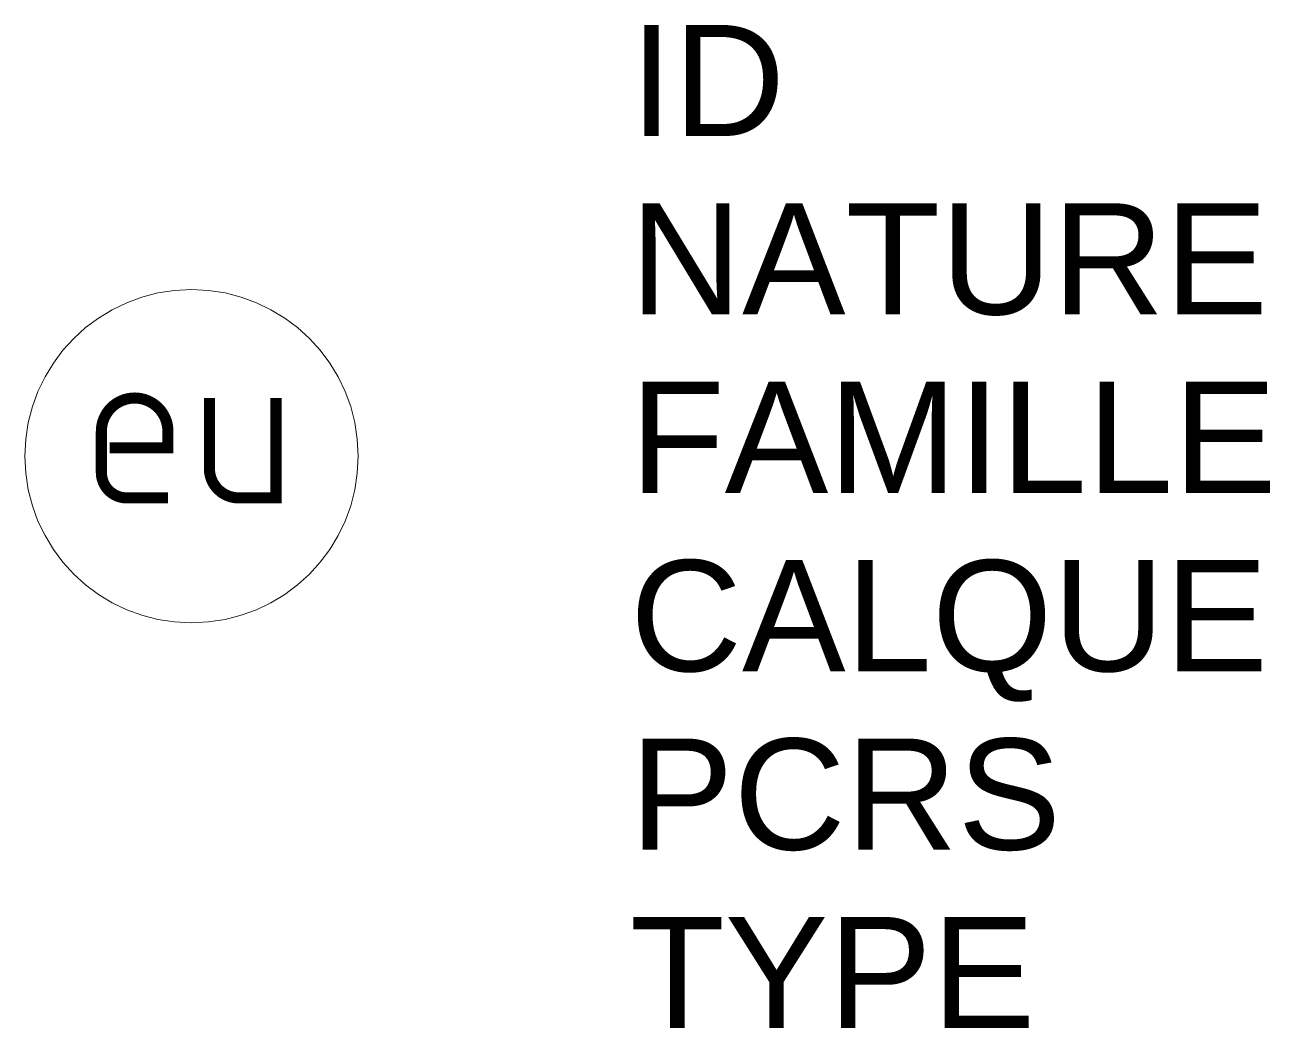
# Model space of a CAD drawing. Header units: metres. Extents: x -0.3 to 1.94, y -1.03 to 0.78.
import ezdxf

# ---------------------------------------------------------------- set-up
doc = ezdxf.new("R2010")
doc.units = ezdxf.units.M
doc.linetypes.add('Socle_Continu', pattern=[2.5, 2.5, 0])
doc.layers.add('EAUUS_SCS', color=7, linetype='Socle_Continu', lineweight=13, true_color=0x7f3f00)
doc.styles.get("Standard").update_dxf_attribs({"font": 'arial.ttf'})

msp = doc.modelspace()

# ---------------------------------------------------------------- linework, layer by layer
at = {"layer": 'EAUUS_SCS', "linetype": 'Socle_Continu', "const_width": 0.02, "flags": 128}
for points in [[(-0.0425, -0.0751), (-0.1173, -0.0751, -0.405328), (-0.1623, -0.0301), (-0.1623, 0.0449, -0.999132), (-0.0425, 0.0449), (-0.0425, 0.0149), (-0.1473, 0.0149)], [(0.0322, 0.1048), (0.0322, -0.0226, 0.410802), (0.0847, -0.0751), (0.152, -0.0751), (0.152, 0.1048)]]:
    msp.add_lwpolyline(points, format="xyb", dxfattribs=at)
at = {"layer": 'EAUUS_SCS', "linetype": 'Socle_Continu'}
msp.add_circle((0, 0), 0.3, dxfattribs=at)

# ---------------------------------------------------------------- texts
at = {"layer": 'EAUUS_SCS', "linetype": 'Socle_Continu', "flags": 9}
for tag, p, s in [('ID', (0.7894, 0.5766), 'CP_0161'), ('NATURE', (0.7894, 0.2553), "Tampon d'eau usée circulaire"), ('FAMILLE', (0.7894, -0.066), 'Eau usée'), ('CALQUE', (0.7894, -0.3872), 'EAUUS_SCS'), ('PCRS', (0.7894, -0.7085), 'AffleurantSymbole'), ('TYPE', (0.7894, -1.0298), 'NR')]:
    msp.add_attdef(tag, p, s, height=0.2, dxfattribs=at)

doc.saveas('drawing.dxf')
